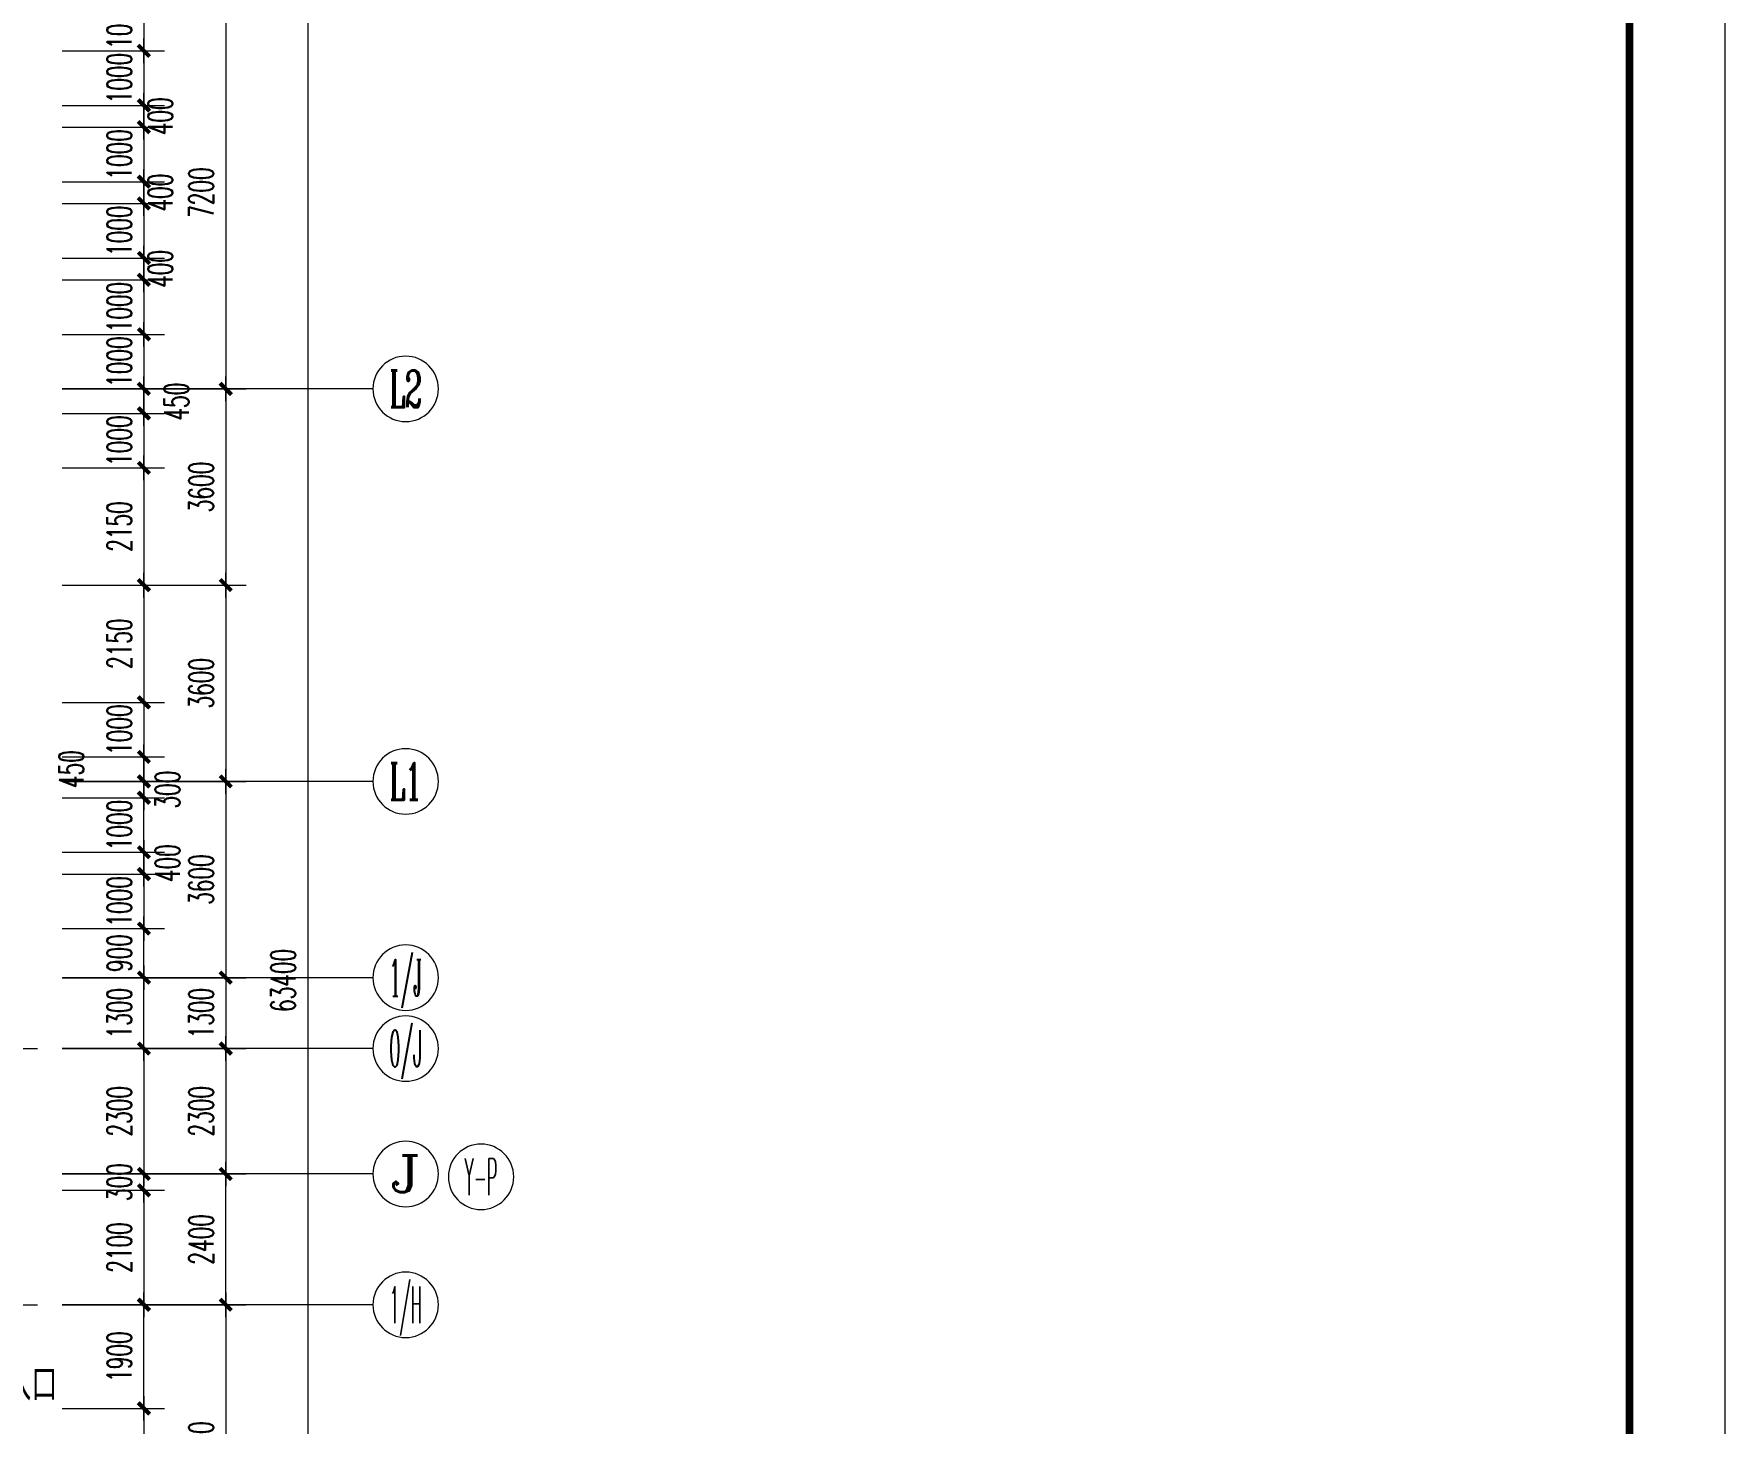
# Model space of a CAD drawing. Extents: x 2719331 to 3465925, y -270324 to -167476.
# Drawn here: x 2825036 to 2856051, y -218437 to -192954 of the extents above; entities that cross this region are included whole.
import ezdxf
from ezdxf.enums import TextEntityAlignment as Align

# ---------------------------------------------------------------- set-up
doc = ezdxf.new("R2010")
doc.units = 0
doc.header["$LTSCALE"] = 1500
doc.header["$MEASUREMENT"] = 0
doc.linetypes.add('CENTER', pattern=[2, 1.25, -0.25, 0.25, -0.25])
doc.layers.get('0').update_dxf_attribs({"linetype": 'CONTINUOUS', "lineweight": 0})
doc.layers.get('DEFPOINTS').update_dxf_attribs({"linetype": 'CONTINUOUS', "lineweight": 5})
for name, color, linetype, lineweight in [('AXIS', 7, 'CONTINUOUS', 5), ('AXIS_TEXT', 7, 'CONTINUOUS', 5), ('DOTE', 7, 'CENTER', 5), ('PUB_TEXT', 7, 'CONTINUOUS', 5), ('我的', 7, 'CONTINUOUS', 5)]:
    doc.layers.add(name, color=color, linetype=linetype, lineweight=lineweight)
doc.styles.add('COMPLEX', font='COMPLEX')
doc.styles.add('DIM_FONT', font='romans.shx', dxfattribs={"width": 0.6})
doc.styles.add('H1', font='romans.shx', dxfattribs={"width": 1.2, "bigfont": 'hztxt.shx'})
doc.dimstyles.new('DIMN150', dxfattribs={"dimscale": 1.5, "dimtxt": 300, "dimasz": 1, "dimexe": 250, "dimexo": 300, "dimgap": 150, "dimtad": 1, "dimdec": 0, "dimdsep": 46, "dimtxsty": 'DIM_FONT', "dimblk": '_DIMX', "dimcen": 2.5, "dimdle": 0.3, "dimclrd": 7, "dimclre": 256, "dimclrt": 256, "dimadec": 0, "dimazin": 0, "dimtfac": 1, "dimtdec": 0, "dimtix": 1, "dimtmove": 2, "dimatfit": 3, "dimldrblk": '_DIMX', "dimfxl": 1, "dimtvp": 1, "dimtolj": 1, "dimtzin": 0, "dimlwd": -1, "dimlwe": -1, "dimarcsym": 0})

# ---------------------------------------------------------------- blocks, each defined once
blk = doc.blocks.new('_AXISO')
blk.add_circle((0, 0), 0.5)
at = {"layer": 'AXIS_TEXT', "style": 'COMPLEX', "width": 1.041667}
blk.add_attdef('A', text='', height=0.56, dxfattribs=at).set_placement((-0.25, -0.28), (0.25, -0.28), align=Align.FIT)
blk = doc.blocks.new('_DIMX')
blk.add_line((-150, 0), (150, 0))
at = {"const_width": 50}
blk.add_lwpolyline([(-70, -70), (70, 70)], dxfattribs=at)
blk = doc.blocks.new('*D1909')
at = {"layer": 'DEFPOINTS', "color": 0, "lineweight": 25}
for p in [(2825555, -192266), (2825555, -199466), (2828555, -199466)]:
    blk.add_point(p, dxfattribs=at)
at = {"layer": '我的'}
for p, q in [((2826005, -192266), (2828930, -192266)), ((2826005, -199466), (2828930, -199466))]:
    blk.add_line(p, q, dxfattribs=at)
at = {"layer": '我的', "color": 7}
blk.add_line((2828555, -192268), (2828555, -199465), dxfattribs=at)
at = {"layer": '我的', "color": 7, "xscale": 1.5, "yscale": 1.5, "zscale": 1.5}
for p, rotation in [((2828555, -192266), 90), ((2828555, -199466), 270)]:
    blk.add_blockref('_DIMX', p, dxfattribs=dict(at, rotation=rotation))
at = {"layer": '我的', "lineweight": 0, "insert": (2828105, -195866), "char_height": 450, "attachment_point": 5, "rotation": 90, "style": 'DIM_FONT'}
blk.add_mtext('\\A1;7200', dxfattribs=at)
blk = doc.blocks.new('*D1910')
at = {"layer": 'DEFPOINTS', "color": 0, "lineweight": 25}
for p in [(2825555, -199466), (2825555, -203066), (2828555, -203066)]:
    blk.add_point(p, dxfattribs=at)
at = {"layer": '我的'}
for p, q in [((2826005, -199466), (2828930, -199466)), ((2826005, -203066), (2828930, -203066))]:
    blk.add_line(p, q, dxfattribs=at)
at = {"layer": '我的', "color": 7}
blk.add_line((2828555, -199468), (2828555, -203065), dxfattribs=at)
at = {"layer": '我的', "color": 7, "xscale": 1.5, "yscale": 1.5, "zscale": 1.5}
for p, rotation in [((2828555, -199466), 90), ((2828555, -203066), 270)]:
    blk.add_blockref('_DIMX', p, dxfattribs=dict(at, rotation=rotation))
at = {"layer": '我的', "lineweight": 0, "insert": (2828105, -201266), "char_height": 450, "attachment_point": 5, "rotation": 90, "style": 'DIM_FONT'}
blk.add_mtext('\\A1;3600', dxfattribs=at)
blk = doc.blocks.new('*D1911')
at = {"layer": 'DEFPOINTS', "color": 0, "lineweight": 25}
for p in [(2825109, -210266), (2825555, -211566), (2828555, -211566)]:
    blk.add_point(p, dxfattribs=at)
at = {"layer": '我的'}
for p, q in [((2825559, -210266), (2828930, -210266)), ((2826005, -211566), (2828930, -211566))]:
    blk.add_line(p, q, dxfattribs=at)
at = {"layer": '我的', "color": 7}
for p, q in [((2828555, -210265), (2828555, -210263)), ((2828555, -210266), (2828555, -211566)), ((2828555, -211568), (2828555, -211569))]:
    blk.add_line(p, q, dxfattribs=at)
at = {"layer": '我的', "color": 7, "xscale": 1.5, "yscale": 1.5, "zscale": 1.5}
for p, rotation in [((2828555, -210266), 270), ((2828555, -211566), 90)]:
    blk.add_blockref('_DIMX', p, dxfattribs=dict(at, rotation=rotation))
at = {"layer": '我的', "lineweight": 0, "insert": (2828105, -210916), "char_height": 450, "attachment_point": 5, "rotation": 90, "style": 'DIM_FONT'}
blk.add_mtext('\\A1;1300', dxfattribs=at)
blk = doc.blocks.new('*D1912')
at = {"layer": 'DEFPOINTS', "color": 0, "lineweight": 25}
for p in [(2825555, -216266), (2825555, -221466), (2828555, -221466)]:
    blk.add_point(p, dxfattribs=at)
at = {"layer": '我的'}
for p, q in [((2826005, -216266), (2828930, -216266)), ((2826005, -221466), (2828930, -221466))]:
    blk.add_line(p, q, dxfattribs=at)
at = {"layer": '我的', "color": 7}
blk.add_line((2828555, -216268), (2828555, -221465), dxfattribs=at)
at = {"layer": '我的', "color": 7, "xscale": 1.5, "yscale": 1.5, "zscale": 1.5}
for p, rotation in [((2828555, -216266), 90), ((2828555, -221466), 270)]:
    blk.add_blockref('_DIMX', p, dxfattribs=dict(at, rotation=rotation))
at = {"layer": '我的', "lineweight": 0, "insert": (2828105, -218866), "char_height": 450, "attachment_point": 5, "rotation": 90, "style": 'DIM_FONT'}
blk.add_mtext('\\A1;5200', dxfattribs=at)
blk = doc.blocks.new('*D1914')
at = {"layer": 'DEFPOINTS', "color": 0, "lineweight": 25}
for p in [(2825109, -206666), (2825555, -210266), (2828555, -210266)]:
    blk.add_point(p, dxfattribs=at)
at = {"layer": '我的'}
for p, q in [((2825559, -206666), (2828930, -206666)), ((2826005, -210266), (2828930, -210266))]:
    blk.add_line(p, q, dxfattribs=at)
at = {"layer": '我的', "color": 7}
blk.add_line((2828555, -206668), (2828555, -210265), dxfattribs=at)
at = {"layer": '我的', "color": 7, "xscale": 1.5, "yscale": 1.5, "zscale": 1.5}
for p, rotation in [((2828555, -206666), 90), ((2828555, -210266), 270)]:
    blk.add_blockref('_DIMX', p, dxfattribs=dict(at, rotation=rotation))
at = {"layer": '我的', "lineweight": 0, "insert": (2828105, -208466), "char_height": 450, "attachment_point": 5, "rotation": 90, "style": 'DIM_FONT'}
blk.add_mtext('\\A1;3600', dxfattribs=at)
blk = doc.blocks.new('*D930')
at = {"layer": 'DEFPOINTS', "color": 0, "lineweight": 25}
for p in [(2825109, -192266), (2825109, -193266), (2827055, -193266)]:
    blk.add_point(p, dxfattribs=at)
at = {"layer": '我的'}
for p, q in [((2825559, -192266), (2827430, -192266)), ((2825559, -193266), (2827430, -193266))]:
    blk.add_line(p, q, dxfattribs=at)
at = {"layer": '我的', "color": 7}
for p, q in [((2827055, -192265), (2827055, -192263)), ((2827055, -192266), (2827055, -193266)), ((2827055, -193268), (2827055, -193269))]:
    blk.add_line(p, q, dxfattribs=at)
at = {"layer": '我的', "color": 7, "xscale": 1.5, "yscale": 1.5, "zscale": 1.5}
for p, rotation in [((2827055, -192266), 270), ((2827055, -193266), 90)]:
    blk.add_blockref('_DIMX', p, dxfattribs=dict(at, rotation=rotation))
at = {"layer": '我的', "lineweight": 0, "insert": (2826605, -192766), "char_height": 450, "attachment_point": 5, "rotation": 90, "style": 'DIM_FONT'}
blk.add_mtext('\\A1;1000', dxfattribs=at)
blk = doc.blocks.new('*D931')
at = {"layer": 'DEFPOINTS', "color": 0, "lineweight": 25}
for p in [(2825109, -193266), (2825109, -194266), (2827055, -194266)]:
    blk.add_point(p, dxfattribs=at)
at = {"layer": '我的'}
for p, q in [((2825559, -193266), (2827430, -193266)), ((2825559, -194266), (2827430, -194266))]:
    blk.add_line(p, q, dxfattribs=at)
at = {"layer": '我的', "color": 7}
for p, q in [((2827055, -193265), (2827055, -193263)), ((2827055, -193266), (2827055, -194266)), ((2827055, -194268), (2827055, -194269))]:
    blk.add_line(p, q, dxfattribs=at)
at = {"layer": '我的', "color": 7, "xscale": 1.5, "yscale": 1.5, "zscale": 1.5}
for p, rotation in [((2827055, -193266), 270), ((2827055, -194266), 90)]:
    blk.add_blockref('_DIMX', p, dxfattribs=dict(at, rotation=rotation))
at = {"layer": '我的', "lineweight": 0, "insert": (2826605, -193766), "char_height": 450, "attachment_point": 5, "rotation": 90, "style": 'DIM_FONT'}
blk.add_mtext('\\A1;1000', dxfattribs=at)
blk = doc.blocks.new('*D932')
at = {"layer": 'DEFPOINTS', "color": 0, "lineweight": 25}
for p in [(2825109, -194266), (2825109, -194666), (2827055, -194666)]:
    blk.add_point(p, dxfattribs=at)
at = {"layer": '我的'}
for p, q in [((2825559, -194266), (2827430, -194266)), ((2825559, -194666), (2827430, -194666))]:
    blk.add_line(p, q, dxfattribs=at)
at = {"layer": '我的', "color": 7}
for p, q in [((2827055, -194265), (2827055, -194263)), ((2827055, -194266), (2827055, -194666)), ((2827055, -194668), (2827055, -194669))]:
    blk.add_line(p, q, dxfattribs=at)
at = {"layer": '我的', "color": 7, "xscale": 1.5, "yscale": 1.5, "zscale": 1.5}
for p, rotation in [((2827055, -194266), 270), ((2827055, -194666), 90)]:
    blk.add_blockref('_DIMX', p, dxfattribs=dict(at, rotation=rotation))
at = {"layer": '我的', "lineweight": 0, "insert": (2827355, -194466), "char_height": 450, "attachment_point": 5, "rotation": 90, "style": 'DIM_FONT'}
blk.add_mtext('\\A1;400', dxfattribs=at)
blk = doc.blocks.new('*D933')
at = {"layer": 'DEFPOINTS', "color": 0, "lineweight": 25}
for p in [(2825109, -194666), (2825109, -195666), (2827055, -195666)]:
    blk.add_point(p, dxfattribs=at)
at = {"layer": '我的'}
for p, q in [((2825559, -194666), (2827430, -194666)), ((2825559, -195666), (2827430, -195666))]:
    blk.add_line(p, q, dxfattribs=at)
at = {"layer": '我的', "color": 7}
for p, q in [((2827055, -194665), (2827055, -194663)), ((2827055, -194666), (2827055, -195666)), ((2827055, -195668), (2827055, -195669))]:
    blk.add_line(p, q, dxfattribs=at)
at = {"layer": '我的', "color": 7, "xscale": 1.5, "yscale": 1.5, "zscale": 1.5}
for p, rotation in [((2827055, -194666), 270), ((2827055, -195666), 90)]:
    blk.add_blockref('_DIMX', p, dxfattribs=dict(at, rotation=rotation))
at = {"layer": '我的', "lineweight": 0, "insert": (2826605, -195166), "char_height": 450, "attachment_point": 5, "rotation": 90, "style": 'DIM_FONT'}
blk.add_mtext('\\A1;1000', dxfattribs=at)
blk = doc.blocks.new('*D934')
at = {"layer": 'DEFPOINTS', "color": 0, "lineweight": 25}
for p in [(2825109, -195666), (2825109, -196066), (2827055, -196066)]:
    blk.add_point(p, dxfattribs=at)
at = {"layer": '我的'}
for p, q in [((2825559, -195666), (2827430, -195666)), ((2825559, -196066), (2827430, -196066))]:
    blk.add_line(p, q, dxfattribs=at)
at = {"layer": '我的', "color": 7}
for p, q in [((2827055, -195665), (2827055, -195663)), ((2827055, -195666), (2827055, -196066)), ((2827055, -196068), (2827055, -196069))]:
    blk.add_line(p, q, dxfattribs=at)
at = {"layer": '我的', "color": 7, "xscale": 1.5, "yscale": 1.5, "zscale": 1.5}
for p, rotation in [((2827055, -195666), 270), ((2827055, -196066), 90)]:
    blk.add_blockref('_DIMX', p, dxfattribs=dict(at, rotation=rotation))
at = {"layer": '我的', "lineweight": 0, "insert": (2827355, -195866), "char_height": 450, "attachment_point": 5, "rotation": 90, "style": 'DIM_FONT'}
blk.add_mtext('\\A1;400', dxfattribs=at)
blk = doc.blocks.new('*D935')
at = {"layer": 'DEFPOINTS', "color": 0, "lineweight": 25}
for p in [(2825109, -196066), (2825109, -197066), (2827055, -197066)]:
    blk.add_point(p, dxfattribs=at)
at = {"layer": '我的'}
for p, q in [((2825559, -196066), (2827430, -196066)), ((2825559, -197066), (2827430, -197066))]:
    blk.add_line(p, q, dxfattribs=at)
at = {"layer": '我的', "color": 7}
for p, q in [((2827055, -196065), (2827055, -196063)), ((2827055, -196066), (2827055, -197066)), ((2827055, -197068), (2827055, -197069))]:
    blk.add_line(p, q, dxfattribs=at)
at = {"layer": '我的', "color": 7, "xscale": 1.5, "yscale": 1.5, "zscale": 1.5}
for p, rotation in [((2827055, -196066), 270), ((2827055, -197066), 90)]:
    blk.add_blockref('_DIMX', p, dxfattribs=dict(at, rotation=rotation))
at = {"layer": '我的', "lineweight": 0, "insert": (2826605, -196566), "char_height": 450, "attachment_point": 5, "rotation": 90, "style": 'DIM_FONT'}
blk.add_mtext('\\A1;1000', dxfattribs=at)
blk = doc.blocks.new('*D936')
at = {"layer": 'DEFPOINTS', "color": 0, "lineweight": 25}
for p in [(2825109, -197066), (2825109, -197466), (2827055, -197466)]:
    blk.add_point(p, dxfattribs=at)
at = {"layer": '我的'}
for p, q in [((2825559, -197066), (2827430, -197066)), ((2825559, -197466), (2827430, -197466))]:
    blk.add_line(p, q, dxfattribs=at)
at = {"layer": '我的', "color": 7}
for p, q in [((2827055, -197065), (2827055, -197063)), ((2827055, -197066), (2827055, -197466)), ((2827055, -197468), (2827055, -197469))]:
    blk.add_line(p, q, dxfattribs=at)
at = {"layer": '我的', "color": 7, "xscale": 1.5, "yscale": 1.5, "zscale": 1.5}
for p, rotation in [((2827055, -197066), 270), ((2827055, -197466), 90)]:
    blk.add_blockref('_DIMX', p, dxfattribs=dict(at, rotation=rotation))
at = {"layer": '我的', "lineweight": 0, "insert": (2827355, -197266), "char_height": 450, "attachment_point": 5, "rotation": 90, "style": 'DIM_FONT'}
blk.add_mtext('\\A1;400', dxfattribs=at)
blk = doc.blocks.new('*D937')
at = {"layer": 'DEFPOINTS', "color": 0, "lineweight": 25}
for p in [(2825109, -197466), (2825109, -198466), (2827055, -198466)]:
    blk.add_point(p, dxfattribs=at)
at = {"layer": '我的'}
for p, q in [((2825559, -197466), (2827430, -197466)), ((2825559, -198466), (2827430, -198466))]:
    blk.add_line(p, q, dxfattribs=at)
at = {"layer": '我的', "color": 7}
for p, q in [((2827055, -197465), (2827055, -197463)), ((2827055, -197466), (2827055, -198466)), ((2827055, -198468), (2827055, -198469))]:
    blk.add_line(p, q, dxfattribs=at)
at = {"layer": '我的', "color": 7, "xscale": 1.5, "yscale": 1.5, "zscale": 1.5}
for p, rotation in [((2827055, -197466), 270), ((2827055, -198466), 90)]:
    blk.add_blockref('_DIMX', p, dxfattribs=dict(at, rotation=rotation))
at = {"layer": '我的', "lineweight": 0, "insert": (2826605, -197966), "char_height": 450, "attachment_point": 5, "rotation": 90, "style": 'DIM_FONT'}
blk.add_mtext('\\A1;1000', dxfattribs=at)
blk = doc.blocks.new('*D938')
at = {"layer": 'DEFPOINTS', "color": 0, "lineweight": 25}
for p in [(2825109, -198466), (2825109, -199466), (2827055, -199466)]:
    blk.add_point(p, dxfattribs=at)
at = {"layer": '我的'}
for p, q in [((2825559, -198466), (2827430, -198466)), ((2825559, -199466), (2827430, -199466))]:
    blk.add_line(p, q, dxfattribs=at)
at = {"layer": '我的', "color": 7}
for p, q in [((2827055, -198465), (2827055, -198463)), ((2827055, -198466), (2827055, -199466)), ((2827055, -199468), (2827055, -199469))]:
    blk.add_line(p, q, dxfattribs=at)
at = {"layer": '我的', "color": 7, "xscale": 1.5, "yscale": 1.5, "zscale": 1.5}
for p, rotation in [((2827055, -198466), 270), ((2827055, -199466), 90)]:
    blk.add_blockref('_DIMX', p, dxfattribs=dict(at, rotation=rotation))
at = {"layer": '我的', "lineweight": 0, "insert": (2826605, -198966), "char_height": 450, "attachment_point": 5, "rotation": 90, "style": 'DIM_FONT'}
blk.add_mtext('\\A1;1000', dxfattribs=at)
blk = doc.blocks.new('*D939')
at = {"layer": 'DEFPOINTS', "color": 0, "lineweight": 25}
for p in [(2825109, -199916), (2825109, -200916), (2827055, -200916)]:
    blk.add_point(p, dxfattribs=at)
at = {"layer": '我的'}
for p, q in [((2825559, -199916), (2827430, -199916)), ((2825559, -200916), (2827430, -200916))]:
    blk.add_line(p, q, dxfattribs=at)
at = {"layer": '我的', "color": 7}
for p, q in [((2827055, -199915), (2827055, -199913)), ((2827055, -199916), (2827055, -200916)), ((2827055, -200918), (2827055, -200919))]:
    blk.add_line(p, q, dxfattribs=at)
at = {"layer": '我的', "color": 7, "xscale": 1.5, "yscale": 1.5, "zscale": 1.5}
for p, rotation in [((2827055, -199916), 270), ((2827055, -200916), 90)]:
    blk.add_blockref('_DIMX', p, dxfattribs=dict(at, rotation=rotation))
at = {"layer": '我的', "lineweight": 0, "insert": (2826605, -200416), "char_height": 450, "attachment_point": 5, "rotation": 90, "style": 'DIM_FONT'}
blk.add_mtext('\\A1;1000', dxfattribs=at)
blk = doc.blocks.new('*D940')
at = {"layer": 'DEFPOINTS', "color": 0, "lineweight": 25}
for p in [(2825109, -206666), (2825109, -206966), (2827055, -206966)]:
    blk.add_point(p, dxfattribs=at)
at = {"layer": '我的'}
for p, q in [((2825559, -206666), (2827430, -206666)), ((2825559, -206966), (2827430, -206966))]:
    blk.add_line(p, q, dxfattribs=at)
at = {"layer": '我的', "color": 7}
for p, q in [((2827055, -206665), (2827055, -206663)), ((2827055, -206666), (2827055, -206966)), ((2827055, -206968), (2827055, -206969))]:
    blk.add_line(p, q, dxfattribs=at)
at = {"layer": '我的', "color": 7, "xscale": 1.5, "yscale": 1.5, "zscale": 1.5}
for p, rotation in [((2827055, -206666), 270), ((2827055, -206966), 90)]:
    blk.add_blockref('_DIMX', p, dxfattribs=dict(at, rotation=rotation))
at = {"layer": '我的', "lineweight": 0, "insert": (2827487, -206816), "char_height": 450, "attachment_point": 5, "rotation": 90, "style": 'DIM_FONT'}
blk.add_mtext('\\A1;300', dxfattribs=at)
blk = doc.blocks.new('*D941')
at = {"layer": 'DEFPOINTS', "color": 0, "lineweight": 25}
for p in [(2825109, -207966), (2825109, -208366), (2827055, -208366)]:
    blk.add_point(p, dxfattribs=at)
at = {"layer": '我的'}
for p, q in [((2825559, -207966), (2827430, -207966)), ((2825559, -208366), (2827430, -208366))]:
    blk.add_line(p, q, dxfattribs=at)
at = {"layer": '我的', "color": 7}
for p, q in [((2827055, -207965), (2827055, -207963)), ((2827055, -207966), (2827055, -208366)), ((2827055, -208368), (2827055, -208369))]:
    blk.add_line(p, q, dxfattribs=at)
at = {"layer": '我的', "color": 7, "xscale": 1.5, "yscale": 1.5, "zscale": 1.5}
for p, rotation in [((2827055, -207966), 270), ((2827055, -208366), 90)]:
    blk.add_blockref('_DIMX', p, dxfattribs=dict(at, rotation=rotation))
at = {"layer": '我的', "lineweight": 0, "insert": (2827487, -208166), "char_height": 450, "attachment_point": 5, "rotation": 90, "style": 'DIM_FONT'}
blk.add_mtext('\\A1;400', dxfattribs=at)
blk = doc.blocks.new('*D942')
at = {"layer": 'DEFPOINTS', "color": 0, "lineweight": 25}
for p in [(2825109, -208366), (2825109, -209366), (2827055, -209366)]:
    blk.add_point(p, dxfattribs=at)
at = {"layer": '我的'}
for p, q in [((2825559, -208366), (2827430, -208366)), ((2825559, -209366), (2827430, -209366))]:
    blk.add_line(p, q, dxfattribs=at)
at = {"layer": '我的', "color": 7}
for p, q in [((2827055, -208365), (2827055, -208363)), ((2827055, -208366), (2827055, -209366)), ((2827055, -209368), (2827055, -209369))]:
    blk.add_line(p, q, dxfattribs=at)
at = {"layer": '我的', "color": 7, "xscale": 1.5, "yscale": 1.5, "zscale": 1.5}
for p, rotation in [((2827055, -208366), 270), ((2827055, -209366), 90)]:
    blk.add_blockref('_DIMX', p, dxfattribs=dict(at, rotation=rotation))
at = {"layer": '我的', "lineweight": 0, "insert": (2826605, -208866), "char_height": 450, "attachment_point": 5, "rotation": 90, "style": 'DIM_FONT'}
blk.add_mtext('\\A1;1000', dxfattribs=at)
blk = doc.blocks.new('*D943')
at = {"layer": 'DEFPOINTS', "color": 0, "lineweight": 25}
for p in [(2825109, -206216), (2825109, -206666), (2827055, -206666)]:
    blk.add_point(p, dxfattribs=at)
at = {"layer": '我的'}
for p, q in [((2825559, -206216), (2827430, -206216)), ((2825559, -206666), (2827430, -206666))]:
    blk.add_line(p, q, dxfattribs=at)
at = {"layer": '我的', "color": 7}
for p, q in [((2827055, -206215), (2827055, -206213)), ((2827055, -206216), (2827055, -206666)), ((2827055, -206668), (2827055, -206669))]:
    blk.add_line(p, q, dxfattribs=at)
at = {"layer": '我的', "color": 7, "xscale": 1.5, "yscale": 1.5, "zscale": 1.5}
for p, rotation in [((2827055, -206216), 270), ((2827055, -206666), 90)]:
    blk.add_blockref('_DIMX', p, dxfattribs=dict(at, rotation=rotation))
at = {"layer": '我的', "lineweight": 0, "insert": (2825723, -206441), "char_height": 450, "attachment_point": 5, "rotation": 90, "style": 'DIM_FONT'}
blk.add_mtext('\\A1;450', dxfattribs=at)
blk = doc.blocks.new('*D944')
at = {"layer": 'DEFPOINTS', "color": 0, "lineweight": 25}
for p in [(2825409, -199466), (2825409, -199916), (2827055, -199916)]:
    blk.add_point(p, dxfattribs=at)
at = {"layer": '我的'}
for p, q in [((2825859, -199466), (2827430, -199466)), ((2825859, -199916), (2827430, -199916))]:
    blk.add_line(p, q, dxfattribs=at)
at = {"layer": '我的', "color": 7}
for p, q in [((2827055, -199465), (2827055, -199463)), ((2827055, -199466), (2827055, -199916)), ((2827055, -199918), (2827055, -199919))]:
    blk.add_line(p, q, dxfattribs=at)
at = {"layer": '我的', "color": 7, "xscale": 1.5, "yscale": 1.5, "zscale": 1.5}
for p, rotation in [((2827055, -199466), 270), ((2827055, -199916), 90)]:
    blk.add_blockref('_DIMX', p, dxfattribs=dict(at, rotation=rotation))
at = {"layer": '我的', "lineweight": 0, "insert": (2827651, -199700), "char_height": 450, "attachment_point": 5, "rotation": 90, "style": 'DIM_FONT'}
blk.add_mtext('\\A1;450', dxfattribs=at)
blk = doc.blocks.new('*D945')
at = {"layer": 'DEFPOINTS', "color": 0, "lineweight": 25}
for p in [(2825109, -218166), (2825109, -221166), (2827055, -221166)]:
    blk.add_point(p, dxfattribs=at)
at = {"layer": '我的'}
for p, q in [((2825559, -218166), (2827430, -218166)), ((2825559, -221166), (2827430, -221166))]:
    blk.add_line(p, q, dxfattribs=at)
at = {"layer": '我的', "color": 7}
blk.add_line((2827055, -218168), (2827055, -221165), dxfattribs=at)
at = {"layer": '我的', "color": 7, "xscale": 1.5, "yscale": 1.5, "zscale": 1.5}
for p, rotation in [((2827055, -218166), 90), ((2827055, -221166), 270)]:
    blk.add_blockref('_DIMX', p, dxfattribs=dict(at, rotation=rotation))
at = {"layer": '我的', "lineweight": 0, "insert": (2826605, -219666), "char_height": 450, "attachment_point": 5, "rotation": 90, "style": 'DIM_FONT'}
blk.add_mtext('\\A1;3000', dxfattribs=at)
blk = doc.blocks.new('*D949')
at = {"layer": 'DEFPOINTS', "color": 0, "lineweight": 25}
for p in [(2825109, -214166), (2825105, -216266), (2827055, -216266)]:
    blk.add_point(p, dxfattribs=at)
at = {"layer": '我的'}
for p, q in [((2825559, -214166), (2827430, -214166)), ((2825555, -216266), (2827430, -216266))]:
    blk.add_line(p, q, dxfattribs=at)
at = {"layer": '我的', "color": 7}
blk.add_line((2827055, -214168), (2827055, -216265), dxfattribs=at)
at = {"layer": '我的', "color": 7, "xscale": 1.5, "yscale": 1.5, "zscale": 1.5}
for p, rotation in [((2827055, -214166), 90), ((2827055, -216266), 270)]:
    blk.add_blockref('_DIMX', p, dxfattribs=dict(at, rotation=rotation))
at = {"layer": '我的', "lineweight": 0, "insert": (2826605, -215216), "char_height": 450, "attachment_point": 5, "rotation": 90, "style": 'DIM_FONT'}
blk.add_mtext('\\A1;2100', dxfattribs=at)
blk = doc.blocks.new('*D980')
at = {"layer": 'DEFPOINTS', "color": 0, "lineweight": 25}
for p in [(2825105, -211566), (2825105, -213866), (2827055, -213866)]:
    blk.add_point(p, dxfattribs=at)
at = {"layer": '我的'}
for p, q in [((2825555, -211566), (2827430, -211566)), ((2825555, -213866), (2827430, -213866))]:
    blk.add_line(p, q, dxfattribs=at)
at = {"layer": '我的', "color": 7}
blk.add_line((2827055, -211568), (2827055, -213865), dxfattribs=at)
at = {"layer": '我的', "color": 7, "xscale": 1.5, "yscale": 1.5, "zscale": 1.5}
for p, rotation in [((2827055, -211566), 90), ((2827055, -213866), 270)]:
    blk.add_blockref('_DIMX', p, dxfattribs=dict(at, rotation=rotation))
at = {"layer": '我的', "lineweight": 0, "insert": (2826605, -212716), "char_height": 450, "attachment_point": 5, "rotation": 90, "style": 'DIM_FONT'}
blk.add_mtext('\\A1;2300', dxfattribs=at)
blk = doc.blocks.new('*D1901')
at = {"layer": 'DEFPOINTS', "color": 0, "lineweight": 25}
for p in [(2826609, -178616), (2826609, -242016), (2830059, -242016)]:
    blk.add_point(p, dxfattribs=at)
at = {"layer": '我的'}
for p, q in [((2827059, -178616), (2830434, -178616)), ((2827059, -242016), (2830434, -242016))]:
    blk.add_line(p, q, dxfattribs=at)
at = {"layer": '我的', "color": 7}
blk.add_line((2830059, -178618), (2830059, -242015), dxfattribs=at)
at = {"layer": '我的', "color": 7, "xscale": 1.5, "yscale": 1.5, "zscale": 1.5}
for p, rotation in [((2830059, -178616), 90), ((2830059, -242016), 270)]:
    blk.add_blockref('_DIMX', p, dxfattribs=dict(at, rotation=rotation))
at = {"layer": '我的', "lineweight": 0, "insert": (2829609, -210316), "char_height": 450, "attachment_point": 5, "rotation": 90, "style": 'DIM_FONT'}
blk.add_mtext('\\A1;63400', dxfattribs=at)
blk = doc.blocks.new('*D1497')
at = {"layer": 'DEFPOINTS', "color": 0, "lineweight": 25}
for p in [(2825105, -213866), (2828555, -213866), (2825105, -216266)]:
    blk.add_point(p, dxfattribs=at)
at = {"layer": '我的'}
for p, q in [((2825555, -213866), (2828930, -213866)), ((2825555, -216266), (2828930, -216266))]:
    blk.add_line(p, q, dxfattribs=at)
at = {"layer": '我的', "color": 7}
blk.add_line((2828555, -216265), (2828555, -213868), dxfattribs=at)
at = {"layer": '我的', "color": 7, "xscale": 1.5, "yscale": 1.5, "zscale": 1.5}
for p, rotation in [((2828555, -213866), 90), ((2828555, -216266), 270)]:
    blk.add_blockref('_DIMX', p, dxfattribs=dict(at, rotation=rotation))
at = {"layer": '我的', "lineweight": 0, "insert": (2828105, -215066), "char_height": 450, "attachment_point": 5, "rotation": 90, "style": 'DIM_FONT'}
blk.add_mtext('\\A1;2400', dxfattribs=at)
blk = doc.blocks.new('*D1498')
at = {"layer": 'DEFPOINTS', "color": 0, "lineweight": 25}
for p in [(2825105, -211566), (2825105, -213866), (2828555, -213866)]:
    blk.add_point(p, dxfattribs=at)
at = {"layer": '我的'}
for p, q in [((2825555, -211566), (2828930, -211566)), ((2825555, -213866), (2828930, -213866))]:
    blk.add_line(p, q, dxfattribs=at)
at = {"layer": '我的', "color": 7}
blk.add_line((2828555, -211568), (2828555, -213865), dxfattribs=at)
at = {"layer": '我的', "color": 7, "xscale": 1.5, "yscale": 1.5, "zscale": 1.5}
for p, rotation in [((2828555, -211566), 90), ((2828555, -213866), 270)]:
    blk.add_blockref('_DIMX', p, dxfattribs=dict(at, rotation=rotation))
at = {"layer": '我的', "lineweight": 0, "insert": (2828105, -212716), "char_height": 450, "attachment_point": 5, "rotation": 90, "style": 'DIM_FONT'}
blk.add_mtext('\\A1;2300', dxfattribs=at)
blk = doc.blocks.new('*D1888')
at = {"layer": 'DEFPOINTS', "color": 0, "lineweight": 25}
for p in [(2825109, -206966), (2827055, -206966), (2825109, -207966)]:
    blk.add_point(p, dxfattribs=at)
at = {"layer": '我的'}
for p, q in [((2825559, -206966), (2827430, -206966)), ((2825559, -207966), (2827430, -207966))]:
    blk.add_line(p, q, dxfattribs=at)
at = {"layer": '我的', "color": 7}
for p, q in [((2827055, -206965), (2827055, -206963)), ((2827055, -207966), (2827055, -206966)), ((2827055, -207968), (2827055, -207969))]:
    blk.add_line(p, q, dxfattribs=at)
at = {"layer": '我的', "color": 7, "xscale": 1.5, "yscale": 1.5, "zscale": 1.5}
for p, rotation in [((2827055, -206966), 270), ((2827055, -207966), 90)]:
    blk.add_blockref('_DIMX', p, dxfattribs=dict(at, rotation=rotation))
at = {"layer": '我的', "lineweight": 0, "insert": (2826605, -207466), "char_height": 450, "attachment_point": 5, "rotation": 90, "style": 'DIM_FONT'}
blk.add_mtext('\\A1;1000', dxfattribs=at)
blk = doc.blocks.new('*D1889')
at = {"layer": 'DEFPOINTS', "color": 0, "lineweight": 25}
for p in [(2825109, -209366), (2827055, -209366), (2825109, -210266)]:
    blk.add_point(p, dxfattribs=at)
at = {"layer": '我的'}
for p, q in [((2825559, -209366), (2827430, -209366)), ((2825559, -210266), (2827430, -210266))]:
    blk.add_line(p, q, dxfattribs=at)
at = {"layer": '我的', "color": 7}
for p, q in [((2827055, -209365), (2827055, -209363)), ((2827055, -210266), (2827055, -209366)), ((2827055, -210268), (2827055, -210269))]:
    blk.add_line(p, q, dxfattribs=at)
at = {"layer": '我的', "color": 7, "xscale": 1.5, "yscale": 1.5, "zscale": 1.5}
for p, rotation in [((2827055, -209366), 270), ((2827055, -210266), 90)]:
    blk.add_blockref('_DIMX', p, dxfattribs=dict(at, rotation=rotation))
at = {"layer": '我的', "lineweight": 0, "insert": (2826605, -209816), "char_height": 450, "attachment_point": 5, "rotation": 90, "style": 'DIM_FONT'}
blk.add_mtext('\\A1;900', dxfattribs=at)
blk = doc.blocks.new('*D1890')
at = {"layer": 'DEFPOINTS', "color": 0, "lineweight": 25}
for p in [(2825109, -210266), (2827055, -210266), (2825105, -211566)]:
    blk.add_point(p, dxfattribs=at)
at = {"layer": '我的'}
for p, q in [((2825559, -210266), (2827430, -210266)), ((2825555, -211566), (2827430, -211566))]:
    blk.add_line(p, q, dxfattribs=at)
at = {"layer": '我的', "color": 7}
for p, q in [((2827055, -210265), (2827055, -210263)), ((2827055, -211566), (2827055, -210266)), ((2827055, -211568), (2827055, -211569))]:
    blk.add_line(p, q, dxfattribs=at)
at = {"layer": '我的', "color": 7, "xscale": 1.5, "yscale": 1.5, "zscale": 1.5}
for p, rotation in [((2827055, -210266), 270), ((2827055, -211566), 90)]:
    blk.add_blockref('_DIMX', p, dxfattribs=dict(at, rotation=rotation))
at = {"layer": '我的', "lineweight": 0, "insert": (2826605, -210916), "char_height": 450, "attachment_point": 5, "rotation": 90, "style": 'DIM_FONT'}
blk.add_mtext('\\A1;1300', dxfattribs=at)
blk = doc.blocks.new('*D1891')
at = {"layer": 'DEFPOINTS', "color": 0, "lineweight": 25}
for p in [(2825109, -213866), (2827055, -213866), (2825109, -214166)]:
    blk.add_point(p, dxfattribs=at)
at = {"layer": '我的'}
for p, q in [((2825559, -213866), (2827430, -213866)), ((2825559, -214166), (2827430, -214166))]:
    blk.add_line(p, q, dxfattribs=at)
at = {"layer": '我的', "color": 7}
for p, q in [((2827055, -213865), (2827055, -213863)), ((2827055, -214166), (2827055, -213866)), ((2827055, -214168), (2827055, -214169))]:
    blk.add_line(p, q, dxfattribs=at)
at = {"layer": '我的', "color": 7, "xscale": 1.5, "yscale": 1.5, "zscale": 1.5}
for p, rotation in [((2827055, -213866), 270), ((2827055, -214166), 90)]:
    blk.add_blockref('_DIMX', p, dxfattribs=dict(at, rotation=rotation))
at = {"layer": '我的', "lineweight": 0, "insert": (2826605, -214016), "char_height": 450, "attachment_point": 5, "rotation": 90, "style": 'DIM_FONT'}
blk.add_mtext('\\A1;300', dxfattribs=at)
blk = doc.blocks.new('*D1892')
at = {"layer": 'DEFPOINTS', "color": 0, "lineweight": 25}
for p in [(2825105, -216266), (2827055, -216266), (2825109, -218166)]:
    blk.add_point(p, dxfattribs=at)
at = {"layer": '我的'}
for p, q in [((2825555, -216266), (2827430, -216266)), ((2825559, -218166), (2827430, -218166))]:
    blk.add_line(p, q, dxfattribs=at)
at = {"layer": '我的', "color": 7}
blk.add_line((2827055, -218165), (2827055, -216268), dxfattribs=at)
at = {"layer": '我的', "color": 7, "xscale": 1.5, "yscale": 1.5, "zscale": 1.5}
for p, rotation in [((2827055, -216266), 90), ((2827055, -218166), 270)]:
    blk.add_blockref('_DIMX', p, dxfattribs=dict(at, rotation=rotation))
at = {"layer": '我的', "lineweight": 0, "insert": (2826605, -217216), "char_height": 450, "attachment_point": 5, "rotation": 90, "style": 'DIM_FONT'}
blk.add_mtext('\\A1;1900', dxfattribs=at)
blk = doc.blocks.new('*D797')
at = {"layer": 'DEFPOINTS', "color": 0, "lineweight": 25}
for p in [(2825109, -200916), (2825109, -203066), (2827055, -203066)]:
    blk.add_point(p, dxfattribs=at)
at = {"layer": '我的'}
for p, q in [((2825559, -200916), (2827430, -200916)), ((2825559, -203066), (2827430, -203066))]:
    blk.add_line(p, q, dxfattribs=at)
at = {"layer": '我的', "color": 7}
blk.add_line((2827055, -200918), (2827055, -203065), dxfattribs=at)
at = {"layer": '我的', "color": 7, "xscale": 1.5, "yscale": 1.5, "zscale": 1.5}
for p, rotation in [((2827055, -200916), 90), ((2827055, -203066), 270)]:
    blk.add_blockref('_DIMX', p, dxfattribs=dict(at, rotation=rotation))
at = {"layer": '我的', "lineweight": 0, "insert": (2826605, -201991), "char_height": 450, "attachment_point": 5, "rotation": 90, "style": 'DIM_FONT'}
blk.add_mtext('\\A1;2150', dxfattribs=at)
blk = doc.blocks.new('*D798')
at = {"layer": 'DEFPOINTS', "color": 0, "lineweight": 25}
for p in [(2825109, -205216), (2825109, -206216), (2827055, -206216)]:
    blk.add_point(p, dxfattribs=at)
at = {"layer": '我的'}
for p, q in [((2825559, -205216), (2827430, -205216)), ((2825559, -206216), (2827430, -206216))]:
    blk.add_line(p, q, dxfattribs=at)
at = {"layer": '我的', "color": 7}
for p, q in [((2827055, -205215), (2827055, -205213)), ((2827055, -205216), (2827055, -206216)), ((2827055, -206218), (2827055, -206219))]:
    blk.add_line(p, q, dxfattribs=at)
at = {"layer": '我的', "color": 7, "xscale": 1.5, "yscale": 1.5, "zscale": 1.5}
for p, rotation in [((2827055, -205216), 270), ((2827055, -206216), 90)]:
    blk.add_blockref('_DIMX', p, dxfattribs=dict(at, rotation=rotation))
at = {"layer": '我的', "lineweight": 0, "insert": (2826605, -205716), "char_height": 450, "attachment_point": 5, "rotation": 90, "style": 'DIM_FONT'}
blk.add_mtext('\\A1;1000', dxfattribs=at)
blk = doc.blocks.new('*D799')
at = {"layer": 'DEFPOINTS', "color": 0, "lineweight": 25}
for p in [(2825109, -203066), (2825109, -205216), (2827055, -205216)]:
    blk.add_point(p, dxfattribs=at)
at = {"layer": '我的'}
for p, q in [((2825559, -203066), (2827430, -203066)), ((2825559, -205216), (2827430, -205216))]:
    blk.add_line(p, q, dxfattribs=at)
at = {"layer": '我的', "color": 7}
blk.add_line((2827055, -203068), (2827055, -205215), dxfattribs=at)
at = {"layer": '我的', "color": 7, "xscale": 1.5, "yscale": 1.5, "zscale": 1.5}
for p, rotation in [((2827055, -203066), 90), ((2827055, -205216), 270)]:
    blk.add_blockref('_DIMX', p, dxfattribs=dict(at, rotation=rotation))
at = {"layer": '我的', "lineweight": 0, "insert": (2826605, -204141), "char_height": 450, "attachment_point": 5, "rotation": 90, "style": 'DIM_FONT'}
blk.add_mtext('\\A1;2150', dxfattribs=at)
blk = doc.blocks.new('*D783')
at = {"layer": 'DEFPOINTS', "color": 0, "lineweight": 25}
for p in [(2825555, -203066), (2825555, -206666), (2828555, -206666)]:
    blk.add_point(p, dxfattribs=at)
at = {"layer": '我的'}
for p, q in [((2826005, -203066), (2828930, -203066)), ((2826005, -206666), (2828930, -206666))]:
    blk.add_line(p, q, dxfattribs=at)
at = {"layer": '我的', "color": 7}
blk.add_line((2828555, -203068), (2828555, -206665), dxfattribs=at)
at = {"layer": '我的', "color": 7, "xscale": 1.5, "yscale": 1.5, "zscale": 1.5}
for p, rotation in [((2828555, -203066), 90), ((2828555, -206666), 270)]:
    blk.add_blockref('_DIMX', p, dxfattribs=dict(at, rotation=rotation))
at = {"layer": '我的', "lineweight": 0, "insert": (2828105, -204866), "char_height": 450, "attachment_point": 5, "rotation": 90, "style": 'DIM_FONT'}
blk.add_mtext('\\A1;3600', dxfattribs=at)

msp = doc.modelspace()

# ---------------------------------------------------------------- linework, layer by layer
at = {"layer": 'AXIS', "color": 250}
msp.add_lwpolyline([(2719330.9, -167476.4), (2719330.9, -268789.8), (2856051.4, -268789.8), (2856051.4, -167476.4)], close=True, dxfattribs=at)
at = {"layer": 'AXIS', "color": 0, "const_width": 140.2}
msp.add_lwpolyline([(2721083.7, -169229.2), (2721083.7, -267037), (2854298.6, -267037), (2854298.6, -169229.2)], close=True, dxfattribs=at)
at = {"layer": 'DOTE', "lineweight": 0}
for p, q in [((2755051.3, -211566.3), (2825104.7, -211566.3)), ((2755051.3, -216266.3), (2825104.7, -216266.3))]:
    msp.add_line(p, q, dxfattribs=at)
at = {"layer": '我的', "lineweight": 0}
for p, q in [((2831254.7, -199466.3), (2825554.7, -199466.3)), ((2831254.7, -206666.3), (2825554.7, -206666.3)), ((2831259.4, -210266.3), (2825559.4, -210266.3)), ((2831254.7, -211566.3), (2825554.7, -211566.3)), ((2831254.7, -213866.3), (2825554.7, -213866.3)), ((2831254.7, -216266.3), (2825554.7, -216266.3))]:
    msp.add_line(p, q, dxfattribs=at)

# ---------------------------------------------------------------- block references
at = {"layer": 'AXIS', "lineweight": 0}
ref = msp.add_blockref('_AXISO', (2831854.7, -199466.3), dxfattribs=dict(at, xscale=-1200, yscale=1200, zscale=1200))
ref.add_attrib('A', 'L2', dxfattribs={"layer": 'AXIS_TEXT', "height": 672, "style": 'COMPLEX', "width": 0.585937}).set_placement((2831554.7, -199802.3), (2832154.7, -199802.3), align=Align.FIT)
ref = msp.add_blockref('_AXISO', (2831854.7, -206666.3), dxfattribs=dict(at, xscale=-1200, yscale=1200, zscale=1200))
ref.add_attrib('A', 'L1', dxfattribs={"layer": 'AXIS_TEXT', "height": 672, "style": 'COMPLEX', "width": 0.694444}).set_placement((2831554.7, -207002.3), (2832154.7, -207002.3), align=Align.FIT)
ref = msp.add_blockref('_AXISO', (2831854.7, -210266.3), dxfattribs=dict(at, xscale=-1200, yscale=1200, zscale=1200))
ref.add_attrib('A', '1/J', dxfattribs={"layer": 'AXIS_TEXT', "height": 672, "style": 'COMPLEX', "width": 0.390625}).set_placement((2831554.7, -210602.3), (2832154.7, -210602.3), align=Align.FIT)
ref = msp.add_blockref('_AXISO', (2831854.7, -211566.3), dxfattribs=dict(at, xscale=-1200, yscale=1200, zscale=1200))
ref.add_attrib('A', '0/J', dxfattribs={"layer": 'AXIS_TEXT', "height": 672, "style": 'COMPLEX', "width": 0.353774}).set_placement((2831554.7, -211902.3), (2832154.7, -211902.3), align=Align.FIT)
ref = msp.add_blockref('_AXISO', (2831854.7, -213866.3), dxfattribs=dict(at, xscale=-1200, yscale=1200, zscale=1200))
ref.add_attrib('A', 'J', dxfattribs={"layer": 'AXIS_TEXT', "height": 672, "style": 'COMPLEX', "width": 1.704545}).set_placement((2831554.7, -214202.3), (2832154.7, -214202.3), align=Align.FIT)
ref = msp.add_blockref('_AXISO', (2833237.4, -213918.3), dxfattribs=dict(at, xscale=-1200, yscale=1200, zscale=1200))
ref.add_attrib('A', 'Y-P', dxfattribs={"layer": 'AXIS_TEXT', "height": 672, "style": 'COMPLEX', "width": 0.292969}).set_placement((2832937.4, -214254.3), (2833537.4, -214254.3), align=Align.FIT)
ref = msp.add_blockref('_AXISO', (2831854.7, -216266.3), dxfattribs=dict(at, xscale=-1200, yscale=1200, zscale=1200))
ref.add_attrib('A', '1/H', dxfattribs={"layer": 'AXIS_TEXT', "height": 672, "style": 'COMPLEX', "width": 0.328947}).set_placement((2831554.7, -216602.3), (2832154.7, -216602.3), align=Align.FIT)

# ---------------------------------------------------------------- texts
at = {"layer": 'PUB_TEXT', "lineweight": 0, "style": 'H1', "width": 0.8}
msp.add_text('教学楼入口', height=600, dxfattribs=at).set_placement((2823068.3, -218028.5))

# ---------------------------------------------------------------- dimensions: what is measured, and where the dimension line sits
at = {"layer": '我的', "lineweight": 0}
for base, p1, p2, angle, picture, middle in [((2830059.4, -242016.3), (2826609.4, -178616.3), (2826609.4, -242016.3), 90, '*D1901', (2829609.4, -210316.3)), ((2827054.7, -193266.3), (2825109, -192266.3), (2825109, -193266.3), 90, '*D930', (2826604.7, -192766.3)), ((2828554.7, -199466.3), (2825554.7, -192266.3), (2825554.7, -199466.3), 270, '*D1909', (2828104.7, -195866.3)), ((2827054.7, -194266.3), (2825109, -193266.3), (2825109, -194266.3), 90, '*D931', (2826604.7, -193766.3)), ((2827054.7, -195666.3), (2825109, -194666.3), (2825109, -195666.3), 90, '*D933', (2826604.7, -195166.3)), ((2827054.7, -197066.3), (2825109, -196066.3), (2825109, -197066.3), 90, '*D935', (2826604.7, -196566.3)), ((2827054.7, -198466.3), (2825109, -197466.3), (2825109, -198466.3), 90, '*D937', (2826604.7, -197966.3)), ((2827054.7, -199466.3), (2825109, -198466.3), (2825109, -199466.3), 90, '*D938', (2826604.7, -198966.3)), ((2828554.7, -203066.3), (2825554.7, -199466.3), (2825554.7, -203066.3), 270, '*D1910', (2828104.7, -201266.3)), ((2827054.7, -200916.3), (2825109, -199916.3), (2825109, -200916.3), 90, '*D939', (2826604.7, -200416.3)), ((2827054.7, -203066.3), (2825109, -200916.3), (2825109, -203066.3), 90, '*D797', (2826604.7, -201991.3)), ((2827054.7, -205216.3), (2825109, -203066.3), (2825109, -205216.3), 90, '*D799', (2826604.7, -204141.3)), ((2828554.7, -206666.3), (2825554.7, -203066.3), (2825554.7, -206666.3), 270, '*D783', (2828104.7, -204866.3)), ((2827054.7, -206216.3), (2825109, -205216.3), (2825109, -206216.3), 90, '*D798', (2826604.7, -205716.3)), ((2828554.7, -210266.3), (2825109.4, -206666.3), (2825554.7, -210266.3), 270, '*D1914', (2828104.7, -208466.3)), ((2827054.7, -206966.3), (2825109, -207966.3), (2825109, -206966.3), 90, '*D1888', (2826604.7, -207466.3)), ((2827054.7, -209366.3), (2825109, -208366.3), (2825109, -209366.3), 90, '*D942', (2826604.7, -208866.3)), ((2827054.7, -209366.3), (2825109.4, -210266.3), (2825109, -209366.3), 90, '*D1889', (2826604.7, -209816.3)), ((2827054.7, -210266.3), (2825104.7, -211566.3), (2825109, -210266.3), 90, '*D1890', (2826604.7, -210916.3)), ((2828554.7, -211566.3), (2825109.4, -210266.3), (2825554.7, -211566.3), 270, '*D1911', (2828104.7, -210916.3)), ((2827054.7, -213866.3), (2825104.7, -211566.3), (2825104.7, -213866.3), 90, '*D980', (2826604.7, -212716.3)), ((2828554.7, -213866.2), (2825104.7, -211566.3), (2825104.7, -213866.2), 270, '*D1498', (2828104.7, -212716.3)), ((2828554.7, -213866.3), (2825104.7, -216266.3), (2825104.7, -213866.3), 270, '*D1497', (2828104.7, -215066.3)), ((2827054.7, -213866.3), (2825109, -214166.3), (2825109.4, -213866.3), 90, '*D1891', (2826604.7, -214016.3)), ((2827054.7, -216266.3), (2825109, -214166.3), (2825104.7, -216266.3), 90, '*D949', (2826604.7, -215216.3)), ((2827054.7, -216266.3), (2825109, -218166.2), (2825104.7, -216266.3), 90, '*D1892', (2826604.7, -217216.3)), ((2828554.7, -221466.3), (2825554.7, -216266.3), (2825554.7, -221466.3), 270, '*D1912', (2828104.7, -218866.3)), ((2827054.7, -221166.3), (2825109, -218166.2), (2825109.4, -221166.3), 90, '*D945', (2826604.7, -219666.3))]:
    dim = msp.add_linear_dim(base=base, p1=p1, p2=p2, angle=angle, dimstyle='DIMN150', dxfattribs=at)
    dim.commit()
    dim.dimension.update_dxf_attribs({"geometry": picture, "text_midpoint": middle})
for base, p1, p2, picture, middle in [((2827054.7, -194666.3), (2825109, -194266.3), (2825109, -194666.3), '*D932', (2827354.7, -194466.3)), ((2827054.7, -196066.3), (2825109, -195666.3), (2825109, -196066.3), '*D934', (2827354.7, -195866.3)), ((2827054.7, -197466.3), (2825109, -197066.3), (2825109, -197466.3), '*D936', (2827354.7, -197266.3)), ((2827054.7, -199916.3), (2825409, -199466.3), (2825409, -199916.3), '*D944', (2827651, -199700.2)), ((2827054.7, -206666.3), (2825109, -206216.3), (2825109, -206666.3), '*D943', (2825722.7, -206441.3)), ((2827054.7, -206966.3), (2825109, -206666.3), (2825109, -206966.3), '*D940', (2827486.7, -206816.3)), ((2827054.7, -208366.3), (2825109, -207966.3), (2825109, -208366.3), '*D941', (2827486.7, -208166.3))]:
    dim = msp.add_linear_dim(base=base, p1=p1, p2=p2, angle=90, dimstyle='DIMN150', dxfattribs=at)
    dim.commit()
    dim.dimension.update_dxf_attribs({"geometry": picture, "text_midpoint": middle, "dimtype": 160})

doc.saveas('drawing.dxf')
